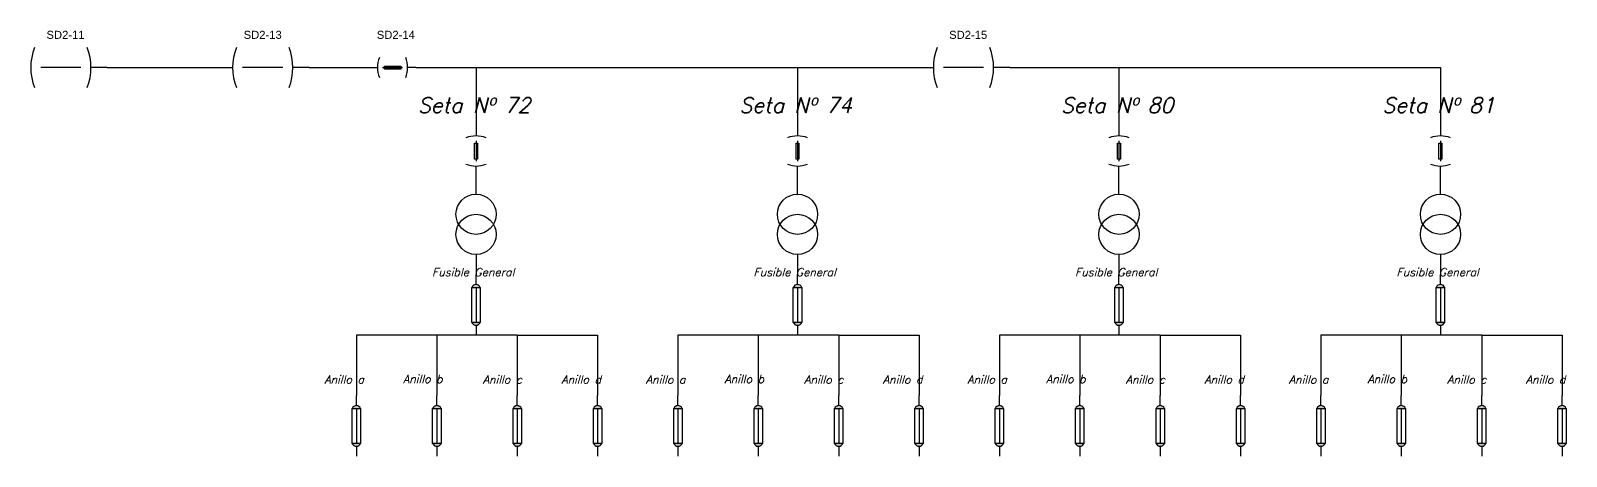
# Model space of a CAD drawing. Header units: millimetres. Extents: x 1875 to 17546, y 2661 to 4631.
# Drawn here: x 15033 to 15798, y 3358 to 3570 of the extents above; entities that cross this region are included whole.
import ezdxf

# ---------------------------------------------------------------- set-up
doc = ezdxf.new("R2010")
doc.units = ezdxf.units.MM
doc.styles.add('IRAM', font='ROMANS.SHX', dxfattribs={"oblique": 15, "height": 2.5})
doc.styles.get("Standard").update_dxf_attribs({"font": 'arial.ttf'})

msp = doc.modelspace()

# ---------------------------------------------------------------- hatches: boundary and pattern name
h = msp.add_hatch(color=256)
h.dxf.hatch_style = 1
h.paths.add_polyline_path([(15252.87, 3442.3), (15257.03, 3442.3, 0.672313)])
h.paths.add_polyline_path([(15257.03, 3424.83), (15252.87, 3424.83, 0.672313)])
h = msp.add_hatch(color=256)
h.dxf.hatch_style = 1
h.paths.add_polyline_path([(15412.87, 3442.3), (15417.03, 3442.3, 0.672313)])
h.paths.add_polyline_path([(15417.03, 3424.83), (15412.87, 3424.83, 0.672313)])
h = msp.add_hatch(color=256)
h.dxf.hatch_style = 1
h.paths.add_polyline_path([(15572.87, 3442.3), (15577.03, 3442.3, 0.672313)])
h.paths.add_polyline_path([(15577.03, 3424.83), (15572.87, 3424.83, 0.672313)])
h = msp.add_hatch(color=256)
h.dxf.hatch_style = 1
h.paths.add_polyline_path([(15732.87, 3442.3), (15737.03, 3442.3, 0.672313)])
h.paths.add_polyline_path([(15737.03, 3424.83), (15732.87, 3424.83, 0.672313)])
h = msp.add_hatch(color=256)
h.dxf.hatch_style = 1
h.paths.add_polyline_path([(15193.37, 3382.04), (15197.53, 3382.04, 0.672313)])
h.paths.add_polyline_path([(15197.53, 3364.57), (15193.37, 3364.57, 0.672313)])
h = msp.add_hatch(color=256)
h.dxf.hatch_style = 1
h.paths.add_polyline_path([(15233.37, 3382.04), (15237.53, 3382.04, 0.672313)])
h.paths.add_polyline_path([(15237.53, 3364.57), (15233.37, 3364.57, 0.672313)])
h = msp.add_hatch(color=256)
h.dxf.hatch_style = 1
h.paths.add_polyline_path([(15273.37, 3382.04), (15277.53, 3382.04, 0.672313)])
h.paths.add_polyline_path([(15277.53, 3364.57), (15273.37, 3364.57, 0.672313)])
h = msp.add_hatch(color=256)
h.dxf.hatch_style = 1
h.paths.add_polyline_path([(15313.37, 3382.04), (15317.53, 3382.04, 0.672313)])
h.paths.add_polyline_path([(15317.53, 3364.57), (15313.37, 3364.57, 0.672313)])
h = msp.add_hatch(color=256)
h.dxf.hatch_style = 1
h.paths.add_polyline_path([(15353.37, 3382.04), (15357.53, 3382.04, 0.672313)])
h.paths.add_polyline_path([(15357.53, 3364.57), (15353.37, 3364.57, 0.672313)])
h = msp.add_hatch(color=256)
h.dxf.hatch_style = 1
h.paths.add_polyline_path([(15393.37, 3382.04), (15397.53, 3382.04, 0.672313)])
h.paths.add_polyline_path([(15397.53, 3364.57), (15393.37, 3364.57, 0.672313)])
h = msp.add_hatch(color=256)
h.dxf.hatch_style = 1
h.paths.add_polyline_path([(15433.37, 3382.04), (15437.53, 3382.04, 0.672313)])
h.paths.add_polyline_path([(15437.53, 3364.57), (15433.37, 3364.57, 0.672313)])
h = msp.add_hatch(color=256)
h.dxf.hatch_style = 1
h.paths.add_polyline_path([(15473.37, 3382.04), (15477.53, 3382.04, 0.672313)])
h.paths.add_polyline_path([(15477.53, 3364.57), (15473.37, 3364.57, 0.672313)])
h = msp.add_hatch(color=256)
h.dxf.hatch_style = 1
h.paths.add_polyline_path([(15513.37, 3382.04), (15517.53, 3382.04, 0.672313)])
h.paths.add_polyline_path([(15517.53, 3364.57), (15513.37, 3364.57, 0.672313)])
h = msp.add_hatch(color=256)
h.dxf.hatch_style = 1
h.paths.add_polyline_path([(15553.37, 3382.04), (15557.53, 3382.04, 0.672313)])
h.paths.add_polyline_path([(15557.53, 3364.57), (15553.37, 3364.57, 0.672313)])
h = msp.add_hatch(color=256)
h.dxf.hatch_style = 1
h.paths.add_polyline_path([(15593.37, 3382.04), (15597.53, 3382.04, 0.672313)])
h.paths.add_polyline_path([(15597.53, 3364.57), (15593.37, 3364.57, 0.672313)])
h = msp.add_hatch(color=256)
h.dxf.hatch_style = 1
h.paths.add_polyline_path([(15633.37, 3382.04), (15637.53, 3382.04, 0.672313)])
h.paths.add_polyline_path([(15637.53, 3364.57), (15633.37, 3364.57, 0.672313)])
h = msp.add_hatch(color=256)
h.dxf.hatch_style = 1
h.paths.add_polyline_path([(15673.37, 3382.04), (15677.53, 3382.04, 0.672313)])
h.paths.add_polyline_path([(15677.53, 3364.57), (15673.37, 3364.57, 0.672313)])
h = msp.add_hatch(color=256)
h.dxf.hatch_style = 1
h.paths.add_polyline_path([(15713.37, 3382.04), (15717.53, 3382.04, 0.672313)])
h.paths.add_polyline_path([(15717.53, 3364.57), (15713.37, 3364.57, 0.672313)])
h = msp.add_hatch(color=256)
h.dxf.hatch_style = 1
h.paths.add_polyline_path([(15753.37, 3382.04), (15757.53, 3382.04, 0.672313)])
h.paths.add_polyline_path([(15757.53, 3364.57), (15753.37, 3364.57, 0.672313)])
h = msp.add_hatch(color=256)
h.dxf.hatch_style = 1
h.paths.add_polyline_path([(15793.37, 3382.04), (15797.53, 3382.04, 0.672313)])
h.paths.add_polyline_path([(15797.53, 3364.57), (15793.37, 3364.57, 0.672313)])

# ---------------------------------------------------------------- linework, layer by layer
for p, q in [((15058.33, 3551.77), (15038.33, 3551.77)), ((15071.4, 3551.77), (15063.33, 3551.77)), ((15125.72, 3551.77), (15133.8, 3551.77)), ((15158.8, 3551.77), (15138.8, 3551.77)), ((15171.87, 3551.77), (15163.8, 3551.77)), ((15201.87, 3551.77), (15205.91, 3551.77)), ((15208.41, 3551.77), (15218.41, 3551.77)), ((15224.95, 3551.77), (15220.91, 3551.77)), ((15474.48, 3551.77), (15482.55, 3551.77)), ((15507.55, 3551.77), (15487.55, 3551.77)), ((15520.63, 3551.77), (15512.55, 3551.77)), ((15254.95, 3521.77), (15254.95, 3517.73)), ((15414.95, 3521.77), (15414.95, 3517.73)), ((15574.95, 3521.77), (15574.95, 3517.73)), ((15734.95, 3521.77), (15734.95, 3517.73)), ((15254.95, 3515.23), (15254.95, 3505.23)), ((15414.95, 3515.23), (15414.95, 3505.23)), ((15574.95, 3515.23), (15574.95, 3505.23)), ((15734.95, 3515.23), (15734.95, 3505.23)), ((15254.95, 3498.7), (15254.95, 3502.73)), ((15414.95, 3498.7), (15414.95, 3502.73)), ((15574.95, 3498.7), (15574.95, 3502.73)), ((15734.95, 3498.7), (15734.95, 3502.73)), ((15254.95, 3488.7), (15254.95, 3498.7)), ((15414.95, 3488.7), (15414.95, 3498.7)), ((15574.95, 3488.7), (15574.95, 3498.7)), ((15734.95, 3488.7), (15734.95, 3498.7)), ((15254.95, 3458.7), (15254.95, 3448.7)), ((15414.95, 3458.7), (15414.95, 3448.7)), ((15574.95, 3458.7), (15574.95, 3448.7)), ((15734.95, 3458.7), (15734.95, 3448.7)), ((15254.95, 3443.7), (15254.95, 3448.7)), ((15414.95, 3443.7), (15414.95, 3448.7)), ((15574.95, 3443.7), (15574.95, 3448.7)), ((15734.95, 3443.7), (15734.95, 3448.7)), ((15254.95, 3442.3), (15254.95, 3424.83)), ((15414.95, 3442.3), (15414.95, 3424.83)), ((15574.95, 3442.3), (15574.95, 3424.83)), ((15734.95, 3442.3), (15734.95, 3424.83)), ((15254.95, 3423.44), (15254.95, 3418.44)), ((15414.95, 3423.44), (15414.95, 3418.44)), ((15574.95, 3423.44), (15574.95, 3418.44)), ((15734.95, 3423.44), (15734.95, 3418.44)), ((15195.45, 3383.44), (15195.45, 3388.44)), ((15235.45, 3383.44), (15235.45, 3388.44)), ((15275.45, 3383.44), (15275.45, 3388.44)), ((15315.45, 3383.44), (15315.45, 3388.44)), ((15355.45, 3383.44), (15355.45, 3388.44)), ((15395.45, 3383.44), (15395.45, 3388.44)), ((15435.45, 3383.44), (15435.45, 3388.44)), ((15475.45, 3383.44), (15475.45, 3388.44)), ((15515.45, 3383.44), (15515.45, 3388.44)), ((15555.45, 3383.44), (15555.45, 3388.44)), ((15595.45, 3383.44), (15595.45, 3388.44)), ((15635.45, 3383.44), (15635.45, 3388.44)), ((15675.45, 3383.44), (15675.45, 3388.44)), ((15715.45, 3383.44), (15715.45, 3388.44)), ((15755.45, 3383.44), (15755.45, 3388.44)), ((15795.45, 3383.44), (15795.45, 3388.44)), ((15195.45, 3382.04), (15195.45, 3364.57)), ((15235.45, 3382.04), (15235.45, 3364.57)), ((15275.45, 3382.04), (15275.45, 3364.57)), ((15315.45, 3382.04), (15315.45, 3364.57)), ((15355.45, 3382.04), (15355.45, 3364.57)), ((15395.45, 3382.04), (15395.45, 3364.57)), ((15435.45, 3382.04), (15435.45, 3364.57)), ((15475.45, 3382.04), (15475.45, 3364.57)), ((15515.45, 3382.04), (15515.45, 3364.57)), ((15555.45, 3382.04), (15555.45, 3364.57)), ((15595.45, 3382.04), (15595.45, 3364.57)), ((15635.45, 3382.04), (15635.45, 3364.57)), ((15675.45, 3382.04), (15675.45, 3364.57)), ((15715.45, 3382.04), (15715.45, 3364.57)), ((15755.45, 3382.04), (15755.45, 3364.57)), ((15795.45, 3382.04), (15795.45, 3364.57)), ((15195.45, 3363.17), (15195.45, 3358.17)), ((15235.45, 3363.17), (15235.45, 3358.17)), ((15275.45, 3363.17), (15275.45, 3358.17)), ((15315.45, 3363.17), (15315.45, 3358.17)), ((15355.45, 3363.17), (15355.45, 3358.17)), ((15395.45, 3363.17), (15395.45, 3358.17)), ((15435.45, 3363.17), (15435.45, 3358.17)), ((15475.45, 3363.17), (15475.45, 3358.17)), ((15515.45, 3363.17), (15515.45, 3358.17)), ((15555.45, 3363.17), (15555.45, 3358.17)), ((15595.45, 3363.17), (15595.45, 3358.17)), ((15635.45, 3363.17), (15635.45, 3358.17)), ((15675.45, 3363.17), (15675.45, 3358.17)), ((15715.45, 3363.17), (15715.45, 3358.17)), ((15755.45, 3363.17), (15755.45, 3358.17)), ((15795.45, 3363.17), (15795.45, 3358.17))]:
    msp.add_line(p, q)
at = {"color": 3}
for p, q in [((15071.4, 3551.77), (15125.72, 3551.77)), ((15171.87, 3551.77), (15201.87, 3551.77)), ((15224.95, 3551.77), (15254.95, 3551.77)), ((15254.95, 3551.77), (15254.95, 3521.77)), ((15254.95, 3551.77), (15414.95, 3551.77)), ((15414.95, 3551.77), (15414.95, 3521.77)), ((15414.95, 3551.77), (15474.48, 3551.77)), ((15520.63, 3551.77), (15574.95, 3551.77)), ((15574.95, 3551.77), (15574.95, 3521.77)), ((15574.95, 3551.77), (15734.95, 3551.77)), ((15734.95, 3551.77), (15734.95, 3521.77))]:
    msp.add_line(p, q, dxfattribs=at)
at = {"color": 1}
for p, q in [((15275.45, 3418.44), (15195.45, 3418.44)), ((15195.45, 3418.44), (15195.45, 3388.44)), ((15235.45, 3418.44), (15235.45, 3388.44)), ((15275.45, 3418.44), (15315.45, 3418.44)), ((15275.45, 3418.44), (15275.45, 3388.44)), ((15315.45, 3418.44), (15315.45, 3388.44)), ((15435.45, 3418.44), (15355.45, 3418.44)), ((15355.45, 3418.44), (15355.45, 3388.44)), ((15395.45, 3418.44), (15395.45, 3388.44)), ((15435.45, 3418.44), (15475.45, 3418.44)), ((15435.45, 3418.44), (15435.45, 3388.44)), ((15475.45, 3418.44), (15475.45, 3388.44)), ((15595.45, 3418.44), (15515.45, 3418.44)), ((15515.45, 3418.44), (15515.45, 3388.44)), ((15555.45, 3418.44), (15555.45, 3388.44)), ((15595.45, 3418.44), (15635.45, 3418.44)), ((15595.45, 3418.44), (15595.45, 3388.44)), ((15635.45, 3418.44), (15635.45, 3388.44)), ((15755.45, 3418.44), (15675.45, 3418.44)), ((15675.45, 3418.44), (15675.45, 3388.44)), ((15715.45, 3418.44), (15715.45, 3388.44)), ((15755.45, 3418.44), (15795.45, 3418.44)), ((15755.45, 3418.44), (15755.45, 3388.44)), ((15795.45, 3418.44), (15795.45, 3388.44))]:
    msp.add_line(p, q, dxfattribs=at)
for points in [[(15209.46, 3551.03), (15209.46, 3552.51), (15217.51, 3552.51), (15217.51, 3551.03)], [(15254.21, 3514.18), (15255.69, 3514.18), (15255.69, 3506.14), (15254.21, 3506.14)], [(15414.21, 3514.18), (15415.69, 3514.18), (15415.69, 3506.14), (15414.21, 3506.14)], [(15574.21, 3514.18), (15575.69, 3514.18), (15575.69, 3506.14), (15574.21, 3506.14)], [(15734.21, 3514.18), (15735.69, 3514.18), (15735.69, 3506.14), (15734.21, 3506.14)], [(15252.87, 3442.3), (15257.03, 3442.3), (15257.03, 3424.83), (15252.87, 3424.83)], [(15412.87, 3442.3), (15417.03, 3442.3), (15417.03, 3424.83), (15412.87, 3424.83)], [(15572.87, 3442.3), (15577.03, 3442.3), (15577.03, 3424.83), (15572.87, 3424.83)], [(15732.87, 3442.3), (15737.03, 3442.3), (15737.03, 3424.83), (15732.87, 3424.83)], [(15193.37, 3382.04), (15197.53, 3382.04), (15197.53, 3364.57), (15193.37, 3364.57)], [(15233.37, 3382.04), (15237.53, 3382.04), (15237.53, 3364.57), (15233.37, 3364.57)], [(15273.37, 3382.04), (15277.53, 3382.04), (15277.53, 3364.57), (15273.37, 3364.57)], [(15313.37, 3382.04), (15317.53, 3382.04), (15317.53, 3364.57), (15313.37, 3364.57)], [(15353.37, 3382.04), (15357.53, 3382.04), (15357.53, 3364.57), (15353.37, 3364.57)], [(15393.37, 3382.04), (15397.53, 3382.04), (15397.53, 3364.57), (15393.37, 3364.57)], [(15433.37, 3382.04), (15437.53, 3382.04), (15437.53, 3364.57), (15433.37, 3364.57)], [(15473.37, 3382.04), (15477.53, 3382.04), (15477.53, 3364.57), (15473.37, 3364.57)], [(15513.37, 3382.04), (15517.53, 3382.04), (15517.53, 3364.57), (15513.37, 3364.57)], [(15553.37, 3382.04), (15557.53, 3382.04), (15557.53, 3364.57), (15553.37, 3364.57)], [(15593.37, 3382.04), (15597.53, 3382.04), (15597.53, 3364.57), (15593.37, 3364.57)], [(15633.37, 3382.04), (15637.53, 3382.04), (15637.53, 3364.57), (15633.37, 3364.57)], [(15673.37, 3382.04), (15677.53, 3382.04), (15677.53, 3364.57), (15673.37, 3364.57)], [(15713.37, 3382.04), (15717.53, 3382.04), (15717.53, 3364.57), (15713.37, 3364.57)], [(15753.37, 3382.04), (15757.53, 3382.04), (15757.53, 3364.57), (15753.37, 3364.57)], [(15793.37, 3382.04), (15797.53, 3382.04), (15797.53, 3364.57), (15793.37, 3364.57)]]:
    msp.add_lwpolyline(points, close=True)
for centre in [(15254.95, 3478.7), (15414.95, 3478.7), (15574.95, 3478.7), (15734.95, 3478.7), (15254.95, 3468.7), (15414.95, 3468.7), (15574.95, 3468.7), (15734.95, 3468.7)]:
    msp.add_circle(centre, 10)
for centre, radius, start, end in [((15060.27, 3551.77), 26.94, 158.21032, 201.78968), ((15036.39, 3551.77), 26.94, 338.21032, 21.78968), ((15160.74, 3551.77), 26.94, 158.21032, 201.78968), ((15136.86, 3551.77), 26.94, 338.21032, 21.78968), ((15509.49, 3551.77), 26.94, 158.21032, 201.78968), ((15485.61, 3551.77), 26.94, 338.21032, 21.78968), ((15219.38, 3551.77), 13.47, 158.21032, 201.78968), ((15207.44, 3551.77), 13.47, 338.21032, 21.78968), ((15254.95, 3504.26), 13.47, 68.21032, 111.78968), ((15414.95, 3504.26), 13.47, 68.21032, 111.78968), ((15574.95, 3504.26), 13.47, 68.21032, 111.78968), ((15734.95, 3504.26), 13.47, 68.21032, 111.78968), ((15254.95, 3516.2), 13.47, 248.21032, 291.78968), ((15414.95, 3516.2), 13.47, 248.21032, 291.78968), ((15574.95, 3516.2), 13.47, 248.21032, 291.78968), ((15734.95, 3516.2), 13.47, 248.21032, 291.78968), ((15254.95, 3441.45), 2.25, 22.17309, 157.82691), ((15414.95, 3441.45), 2.25, 22.17309, 157.82691), ((15574.95, 3441.45), 2.25, 22.17309, 157.82691), ((15734.95, 3441.45), 2.25, 22.17309, 157.82691), ((15254.95, 3425.68), 2.25, 202.17309, 337.82691), ((15414.95, 3425.68), 2.25, 202.17309, 337.82691), ((15574.95, 3425.68), 2.25, 202.17309, 337.82691), ((15734.95, 3425.68), 2.25, 202.17309, 337.82691), ((15195.45, 3381.19), 2.25, 22.17309, 157.82691), ((15235.45, 3381.19), 2.25, 22.17309, 157.82691), ((15275.45, 3381.19), 2.25, 22.17309, 157.82691), ((15315.45, 3381.19), 2.25, 22.17309, 157.82691), ((15355.45, 3381.19), 2.25, 22.17309, 157.82691), ((15395.45, 3381.19), 2.25, 22.17309, 157.82691), ((15435.45, 3381.19), 2.25, 22.17309, 157.82691), ((15475.45, 3381.19), 2.25, 22.17309, 157.82691), ((15515.45, 3381.19), 2.25, 22.17309, 157.82691), ((15555.45, 3381.19), 2.25, 22.17309, 157.82691), ((15595.45, 3381.19), 2.25, 22.17309, 157.82691), ((15635.45, 3381.19), 2.25, 22.17309, 157.82691), ((15675.45, 3381.19), 2.25, 22.17309, 157.82691), ((15715.45, 3381.19), 2.25, 22.17309, 157.82691), ((15755.45, 3381.19), 2.25, 22.17309, 157.82691), ((15795.45, 3381.19), 2.25, 22.17309, 157.82691), ((15195.45, 3365.42), 2.25, 202.17309, 337.82691), ((15235.45, 3365.42), 2.25, 202.17309, 337.82691), ((15275.45, 3365.42), 2.25, 202.17309, 337.82691), ((15315.45, 3365.42), 2.25, 202.17309, 337.82691), ((15355.45, 3365.42), 2.25, 202.17309, 337.82691), ((15395.45, 3365.42), 2.25, 202.17309, 337.82691), ((15435.45, 3365.42), 2.25, 202.17309, 337.82691), ((15475.45, 3365.42), 2.25, 202.17309, 337.82691), ((15515.45, 3365.42), 2.25, 202.17309, 337.82691), ((15555.45, 3365.42), 2.25, 202.17309, 337.82691), ((15595.45, 3365.42), 2.25, 202.17309, 337.82691), ((15635.45, 3365.42), 2.25, 202.17309, 337.82691), ((15675.45, 3365.42), 2.25, 202.17309, 337.82691), ((15715.45, 3365.42), 2.25, 202.17309, 337.82691), ((15755.45, 3365.42), 2.25, 202.17309, 337.82691), ((15795.45, 3365.42), 2.25, 202.17309, 337.82691)]:
    msp.add_arc(centre, radius, start, end)

# ---------------------------------------------------------------- texts
at = {"char_height": 4, "attachment_point": 1}
for s, insert in [('SD2-11', (15041.18, 3570.06)), ('SD2-13', (15139.31, 3570.06)), ('SD2-14', (15205.56, 3570.06)), ('SD2-15', (15490.41, 3570.06))]:
    msp.add_mtext_dynamic_manual_height_columns(s, width=28.8575, gutter_width=12.5, heights=[0], dxfattribs=dict(at, insert=insert))
at = {"attachment_point": 1, "style": 'IRAM'}
for s, width, insert, char_height in [('Seta Nº 72', 73.6385, (15226.03, 3536.77), 7.5), ('Seta Nº 74', 73.6385, (15386.03, 3536.77), 7.5), ('Seta Nº 80', 73.6385, (15546.03, 3536.77), 7.5), ('Seta Nº 81', 73.6385, (15706.03, 3536.77), 7.5), ('Fusible General ', 50.4157, (15233.09, 3451.92), 4), ('Fusible General ', 50.4157, (15393.09, 3451.92), 4), ('Fusible General ', 50.4157, (15553.09, 3451.92), 4), ('Fusible General ', 50.4157, (15713.09, 3451.92), 4), ('Anillo a', 29.4343, (15179.5, 3398.38), 4), ('Anillo b', 29.4343, (15218.63, 3398.67), 4), ('Anillo c', 29.4343, (15258.33, 3398.38), 4), ('Anillo d', 29.4343, (15297.46, 3398.38), 4), ('Anillo a', 29.4343, (15339.5, 3398.38), 4), ('Anillo b', 29.4343, (15378.63, 3398.67), 4), ('Anillo c', 29.4343, (15418.33, 3398.38), 4), ('Anillo d', 29.4343, (15457.46, 3398.38), 4), ('Anillo a', 29.4343, (15499.5, 3398.38), 4), ('Anillo b', 29.4343, (15538.63, 3398.67), 4), ('Anillo c', 29.4343, (15578.33, 3398.38), 4), ('Anillo d', 29.4343, (15617.46, 3398.38), 4), ('Anillo a', 29.4343, (15659.5, 3398.38), 4), ('Anillo b', 29.4343, (15698.63, 3398.67), 4), ('Anillo c', 29.4343, (15738.33, 3398.38), 4), ('Anillo d', 29.4343, (15777.46, 3398.38), 4)]:
    msp.add_mtext_dynamic_manual_height_columns(s, width=width, gutter_width=12.5, heights=[0], dxfattribs=dict(at, insert=insert, char_height=char_height))

doc.saveas('drawing.dxf')
